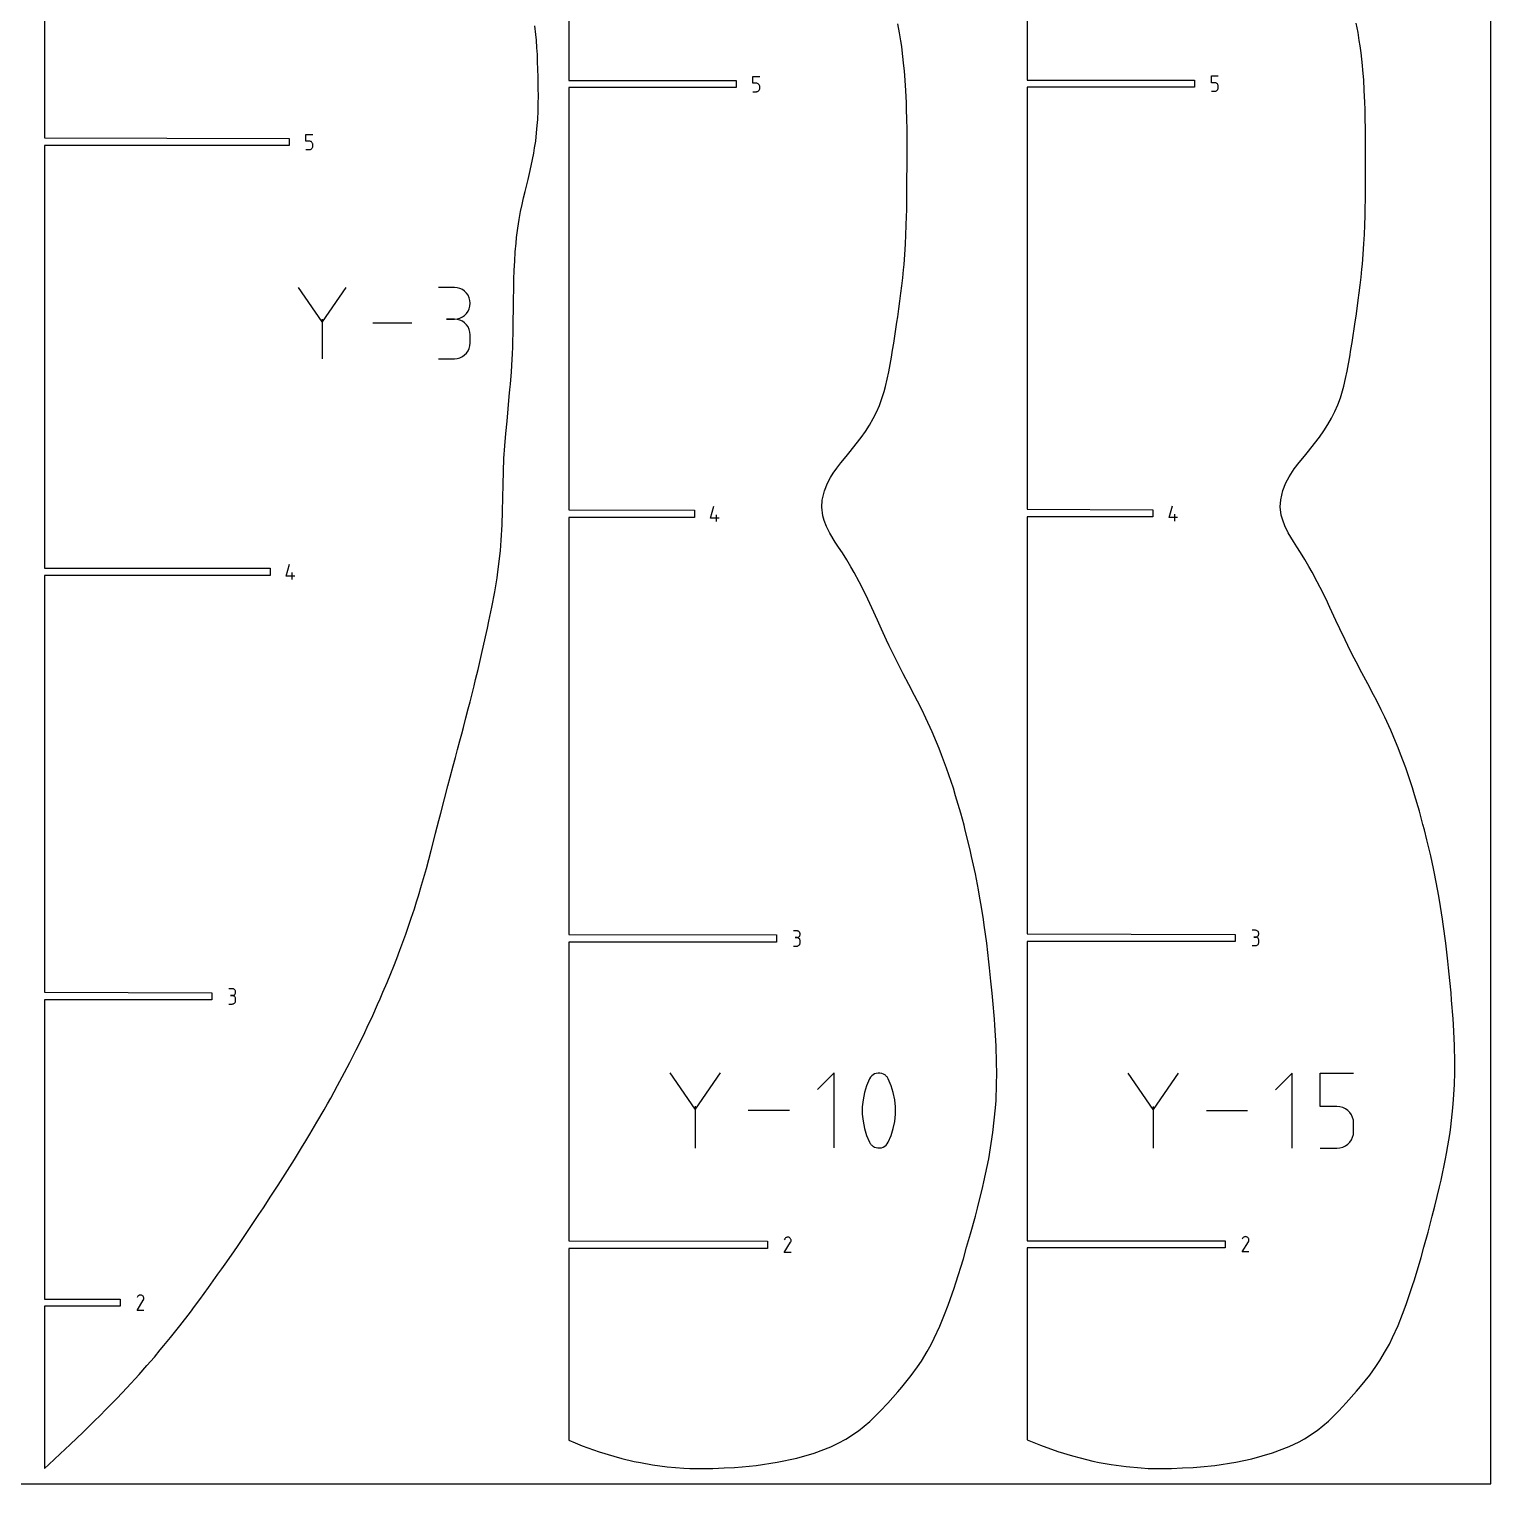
# Model space of a CAD drawing. Extents: x 0 to 51.8, y 0 to 12.2.
# Drawn here: x 32.81 to 38.84, y 0.16 to 6.16 of the extents above; entities that cross this region are included whole.
import ezdxf

# ---------------------------------------------------------------- set-up
doc = ezdxf.new("R2010")
doc.units = 0
doc.header["$MEASUREMENT"] = 0
for name, color, linetype in [('annotation', 7, 'Continuous'), ('boundary', 7, 'Continuous'), ('frame', 7, 'Continuous')]:
    doc.layers.add(name, color=color, linetype=linetype)

msp = doc.modelspace()

# ---------------------------------------------------------------- linework, layer by layer
at = {"layer": 'annotation', "color": 1}
for p, q in [((35.7929, 5.9396), (35.7929, 5.9677)), ((35.7929, 5.9677), (35.8209, 5.9677)), ((37.6832, 5.9416), (37.6832, 5.9697)), ((37.6832, 5.9697), (37.7112, 5.9697)), ((35.8069, 5.9396), (35.7929, 5.9396)), ((35.8094, 5.9394), (35.8069, 5.9396)), ((35.8118, 5.9387), (35.8094, 5.9394)), ((35.8139, 5.9377), (35.8118, 5.9387)), ((35.8118, 5.9055), (35.8139, 5.9065)), ((35.8159, 5.9363), (35.8139, 5.9377)), ((35.8139, 5.9065), (35.8159, 5.9079)), ((35.8176, 5.9346), (35.8159, 5.9363)), ((35.8159, 5.9079), (35.8176, 5.9096)), ((35.819, 5.9327), (35.8176, 5.9346)), ((35.8176, 5.9096), (35.819, 5.9116)), ((35.82, 5.9305), (35.819, 5.9327)), ((35.819, 5.9116), (35.82, 5.9138)), ((35.8207, 5.9281), (35.82, 5.9305)), ((35.82, 5.9138), (35.8207, 5.9161)), ((35.8209, 5.9256), (35.8207, 5.9281)), ((35.8207, 5.9161), (35.8209, 5.9186)), ((35.8209, 5.9186), (35.8209, 5.9256)), ((35.8209, 5.9256), (35.8209, 5.9256)), ((37.6972, 5.9416), (37.6832, 5.9416)), ((37.6832, 5.9067), (37.6972, 5.9067)), ((37.6997, 5.9414), (37.6972, 5.9416)), ((37.6972, 5.9067), (37.6997, 5.9069)), ((37.6972, 5.9067), (37.6972, 5.9067)), ((37.7021, 5.9408), (37.6997, 5.9414)), ((37.6997, 5.9069), (37.7021, 5.9075)), ((37.7042, 5.9397), (37.7021, 5.9408)), ((37.7021, 5.9075), (37.7042, 5.9086)), ((37.7062, 5.9384), (37.7042, 5.9397)), ((37.7042, 5.9086), (37.7062, 5.91)), ((37.7079, 5.9367), (37.7062, 5.9384)), ((37.7062, 5.91), (37.7079, 5.9117)), ((37.7093, 5.9347), (37.7079, 5.9367)), ((37.7079, 5.9117), (37.7093, 5.9136)), ((37.7103, 5.9325), (37.7093, 5.9347)), ((37.7093, 5.9136), (37.7103, 5.9158)), ((37.711, 5.9302), (37.7103, 5.9325)), ((37.7103, 5.9158), (37.711, 5.9182)), ((37.7112, 5.9277), (37.711, 5.9302)), ((37.711, 5.9182), (37.7112, 5.9207)), ((37.7112, 5.9207), (37.7112, 5.9277)), ((37.7112, 5.9277), (37.7112, 5.9277)), ((35.7929, 5.9046), (35.8069, 5.9046)), ((35.8069, 5.9046), (35.8094, 5.9049)), ((35.8069, 5.9046), (35.8069, 5.9046)), ((35.8094, 5.9049), (35.8118, 5.9055)), ((33.9497, 5.7007), (33.9497, 5.7287)), ((33.9497, 5.7287), (33.9777, 5.7287)), ((33.9637, 5.7007), (33.9497, 5.7007)), ((33.9497, 5.6657), (33.9637, 5.6657)), ((33.9662, 5.7004), (33.9637, 5.7007)), ((33.9637, 5.6657), (33.9662, 5.6659)), ((33.9637, 5.6657), (33.9637, 5.6657)), ((33.9686, 5.6998), (33.9662, 5.7004)), ((33.9662, 5.6659), (33.9686, 5.6666)), ((33.9708, 5.6988), (33.9686, 5.6998)), ((33.9686, 5.6666), (33.9708, 5.6676)), ((33.9727, 5.6974), (33.9708, 5.6988)), ((33.9708, 5.6676), (33.9727, 5.669)), ((33.9744, 5.6957), (33.9727, 5.6974)), ((33.9727, 5.669), (33.9744, 5.6707)), ((33.9758, 5.6938), (33.9744, 5.6957)), ((33.9744, 5.6707), (33.9758, 5.6726)), ((33.9768, 5.6916), (33.9758, 5.6938)), ((33.9758, 5.6726), (33.9768, 5.6748)), ((33.9775, 5.6892), (33.9768, 5.6916)), ((33.9768, 5.6748), (33.9775, 5.6772)), ((33.9777, 5.6867), (33.9775, 5.6892)), ((33.9775, 5.6772), (33.9777, 5.6797)), ((33.9777, 5.6797), (33.9777, 5.6867)), ((33.9777, 5.6867), (33.9777, 5.6867)), ((34.0168, 4.9558), (33.9187, 5.0977)), ((34.1149, 5.0977), (34.0168, 4.9558)), ((34.5618, 5.0974), (34.4965, 5.0974)), ((34.5735, 5.0963), (34.5618, 5.0974)), ((34.5846, 5.0933), (34.5735, 5.0963)), ((34.5948, 5.0885), (34.5846, 5.0933)), ((34.6039, 5.082), (34.5948, 5.0885)), ((34.6118, 5.0741), (34.6039, 5.082)), ((34.6182, 5.065), (34.6118, 5.0741)), ((34.623, 5.0549), (34.6182, 5.065)), ((34.6182, 4.9991), (34.623, 5.0093)), ((34.6261, 5.0438), (34.623, 5.0549)), ((34.623, 5.0093), (34.6261, 5.0204)), ((34.6271, 5.0321), (34.6261, 5.0438)), ((34.6261, 5.0204), (34.6271, 5.0321)), ((34.6271, 5.0321), (34.6271, 5.0321)), ((34.0168, 4.9672), (34.0168, 4.8035)), ((34.3862, 4.9506), (34.2253, 4.9506)), ((34.5618, 4.9667), (34.5291, 4.9667)), ((34.5291, 4.9667), (34.5618, 4.9667)), ((34.5618, 4.9667), (34.5735, 4.9678)), ((34.5735, 4.9657), (34.5618, 4.9667)), ((34.5618, 4.9667), (34.5618, 4.9667)), ((34.5735, 4.9678), (34.5846, 4.9708)), ((34.5846, 4.9626), (34.5735, 4.9657)), ((34.5846, 4.9708), (34.5948, 4.9757)), ((34.5948, 4.9578), (34.5846, 4.9626)), ((34.5948, 4.9757), (34.6039, 4.9821)), ((34.6039, 4.9513), (34.5948, 4.9578)), ((34.6039, 4.9821), (34.6118, 4.99)), ((34.6118, 4.9435), (34.6039, 4.9513)), ((34.6118, 4.99), (34.6182, 4.9991)), ((34.6182, 4.9344), (34.6118, 4.9435)), ((34.623, 4.9242), (34.6182, 4.9344)), ((34.6261, 4.9132), (34.623, 4.9242)), ((34.6271, 4.9015), (34.6261, 4.9132)), ((34.6271, 4.8688), (34.6271, 4.9015)), ((34.6271, 4.9015), (34.6271, 4.9015)), ((34.6039, 4.8189), (34.6118, 4.8268)), ((34.6118, 4.8268), (34.6182, 4.8359)), ((34.6182, 4.8359), (34.623, 4.846)), ((34.623, 4.846), (34.6261, 4.8571)), ((34.6261, 4.8571), (34.6271, 4.8688)), ((34.4965, 4.8035), (34.5618, 4.8035)), ((34.5618, 4.8035), (34.5735, 4.8046)), ((34.5618, 4.8035), (34.5618, 4.8035)), ((34.5735, 4.8046), (34.5846, 4.8076)), ((34.5846, 4.8076), (34.5948, 4.8124)), ((34.5948, 4.8124), (34.6039, 4.8189)), ((35.6184, 4.1462), (35.6323, 4.1952)), ((35.6429, 4.1321), (35.6429, 4.1601)), ((37.5086, 4.1482), (37.5225, 4.1972)), ((37.5331, 4.1342), (37.5331, 4.1622)), ((35.6534, 4.1462), (35.6184, 4.1462)), ((37.5436, 4.1482), (37.5086, 4.1482)), ((33.8685, 3.9072), (33.8825, 3.9562)), ((33.893, 3.8932), (33.893, 3.9212)), ((33.9035, 3.9072), (33.8685, 3.9072)), ((35.9736, 2.4442), (35.9596, 2.4442)), ((35.9736, 2.4162), (35.9665, 2.4162)), ((35.9665, 2.4162), (35.9736, 2.4162)), ((35.9761, 2.444), (35.9736, 2.4442)), ((35.9736, 2.4162), (35.9761, 2.4164)), ((35.9761, 2.416), (35.9736, 2.4162)), ((35.9736, 2.4162), (35.9736, 2.4162)), ((35.9784, 2.4433), (35.9761, 2.444)), ((35.9761, 2.4164), (35.9784, 2.4171)), ((35.9784, 2.4153), (35.9761, 2.416)), ((35.9806, 2.4423), (35.9784, 2.4433)), ((35.9784, 2.4171), (35.9806, 2.4181)), ((35.9806, 2.4143), (35.9784, 2.4153)), ((35.9826, 2.4409), (35.9806, 2.4423)), ((35.9806, 2.4181), (35.9826, 2.4195)), ((35.9826, 2.4129), (35.9806, 2.4143)), ((35.9843, 2.4392), (35.9826, 2.4409)), ((35.9826, 2.4195), (35.9843, 2.4212)), ((35.9843, 2.4112), (35.9826, 2.4129)), ((35.9856, 2.4373), (35.9843, 2.4392)), ((35.9843, 2.4212), (35.9856, 2.4231)), ((35.9856, 2.4093), (35.9843, 2.4112)), ((35.9867, 2.4351), (35.9856, 2.4373)), ((35.9856, 2.4231), (35.9867, 2.4253)), ((35.9873, 2.4327), (35.9867, 2.4351)), ((35.9867, 2.4253), (35.9873, 2.4277)), ((35.9876, 2.4302), (35.9873, 2.4327)), ((35.9873, 2.4277), (35.9876, 2.4302)), ((35.9876, 2.4302), (35.9876, 2.4302)), ((37.865, 2.4462), (37.851, 2.4462)), ((37.865, 2.4182), (37.858, 2.4182)), ((37.858, 2.4182), (37.865, 2.4182)), ((37.8675, 2.446), (37.865, 2.4462)), ((37.865, 2.4182), (37.8675, 2.4185)), ((37.8675, 2.418), (37.865, 2.4182)), ((37.865, 2.4182), (37.865, 2.4182)), ((37.8699, 2.4454), (37.8675, 2.446)), ((37.8675, 2.4185), (37.8699, 2.4191)), ((37.8699, 2.4174), (37.8675, 2.418)), ((37.872, 2.4443), (37.8699, 2.4454)), ((37.8699, 2.4191), (37.872, 2.4201)), ((37.872, 2.4163), (37.8699, 2.4174)), ((37.874, 2.4429), (37.872, 2.4443)), ((37.872, 2.4201), (37.874, 2.4215)), ((37.874, 2.4149), (37.872, 2.4163)), ((37.8757, 2.4412), (37.874, 2.4429)), ((37.874, 2.4215), (37.8757, 2.4232)), ((37.8757, 2.4132), (37.874, 2.4149)), ((37.8771, 2.4393), (37.8757, 2.4412)), ((37.8757, 2.4232), (37.8771, 2.4252)), ((37.8771, 2.4113), (37.8757, 2.4132)), ((37.8781, 2.4371), (37.8771, 2.4393)), ((37.8771, 2.4252), (37.8781, 2.4274)), ((37.8781, 2.4091), (37.8771, 2.4113)), ((37.8787, 2.4348), (37.8781, 2.4371)), ((37.8781, 2.4274), (37.8787, 2.4297)), ((37.879, 2.4322), (37.8787, 2.4348)), ((37.8787, 2.4297), (37.879, 2.4322)), ((37.879, 2.4322), (37.879, 2.4322)), ((35.9596, 2.3812), (35.9736, 2.3812)), ((35.9736, 2.3812), (35.9761, 2.3815)), ((35.9736, 2.3812), (35.9736, 2.3812)), ((35.9761, 2.3815), (35.9784, 2.3821)), ((35.9784, 2.3821), (35.9806, 2.3831)), ((35.9806, 2.3831), (35.9826, 2.3845)), ((35.9826, 2.3845), (35.9843, 2.3862)), ((35.9843, 2.3862), (35.9856, 2.3882)), ((35.9867, 2.4071), (35.9856, 2.4093)), ((35.9856, 2.3882), (35.9867, 2.3903)), ((35.9873, 2.4047), (35.9867, 2.4071)), ((35.9867, 2.3903), (35.9873, 2.3927)), ((35.9876, 2.4022), (35.9873, 2.4047)), ((35.9873, 2.3927), (35.9876, 2.3952)), ((35.9876, 2.3952), (35.9876, 2.4022)), ((35.9876, 2.4022), (35.9876, 2.4022)), ((37.851, 2.3833), (37.865, 2.3833)), ((37.865, 2.3833), (37.8675, 2.3835)), ((37.865, 2.3833), (37.865, 2.3833)), ((37.8675, 2.3835), (37.8699, 2.3841)), ((37.8699, 2.3841), (37.872, 2.3852)), ((37.872, 2.3852), (37.874, 2.3866)), ((37.874, 2.3866), (37.8757, 2.3882)), ((37.8757, 2.3882), (37.8771, 2.3902)), ((37.8771, 2.3902), (37.8781, 2.3924)), ((37.8787, 2.4068), (37.8781, 2.4091)), ((37.8781, 2.3924), (37.8787, 2.3947)), ((37.879, 2.4043), (37.8787, 2.4068)), ((37.8787, 2.3947), (37.879, 2.3972)), ((37.879, 2.3972), (37.879, 2.4043)), ((37.879, 2.4043), (37.879, 2.4043)), ((33.6459, 2.2053), (33.6319, 2.2053)), ((33.6459, 2.1773), (33.6389, 2.1773)), ((33.6389, 2.1773), (33.6459, 2.1773)), ((33.6484, 2.205), (33.6459, 2.2053)), ((33.6459, 2.1773), (33.6484, 2.1775)), ((33.6484, 2.177), (33.6459, 2.1773)), ((33.6459, 2.1773), (33.6459, 2.1773)), ((33.6508, 2.2044), (33.6484, 2.205)), ((33.6484, 2.1775), (33.6508, 2.1781)), ((33.6508, 2.1764), (33.6484, 2.177)), ((33.653, 2.2033), (33.6508, 2.2044)), ((33.6508, 2.1781), (33.653, 2.1792)), ((33.653, 2.1753), (33.6508, 2.1764)), ((33.6549, 2.202), (33.653, 2.2033)), ((33.653, 2.1792), (33.6549, 2.1806)), ((33.6549, 2.174), (33.653, 2.1753)), ((33.6566, 2.2003), (33.6549, 2.202)), ((33.6549, 2.1806), (33.6566, 2.1822)), ((33.6566, 2.1723), (33.6549, 2.174)), ((33.658, 2.1983), (33.6566, 2.2003)), ((33.6566, 2.1822), (33.658, 2.1842)), ((33.658, 2.1703), (33.6566, 2.1723)), ((33.659, 2.1961), (33.658, 2.1983)), ((33.658, 2.1842), (33.659, 2.1864)), ((33.659, 2.1681), (33.658, 2.1703)), ((33.6597, 2.1938), (33.659, 2.1961)), ((33.659, 2.1864), (33.6597, 2.1888)), ((33.6599, 2.1913), (33.6597, 2.1938)), ((33.6597, 2.1888), (33.6599, 2.1913)), ((33.6599, 2.1913), (33.6599, 2.1913)), ((33.6319, 2.1423), (33.6459, 2.1423)), ((33.6459, 2.1423), (33.6484, 2.1425)), ((33.6459, 2.1423), (33.6459, 2.1423)), ((33.6484, 2.1425), (33.6508, 2.1432)), ((33.6508, 2.1432), (33.653, 2.1442)), ((33.653, 2.1442), (33.6549, 2.1456)), ((33.6549, 2.1456), (33.6566, 2.1473)), ((33.6566, 2.1473), (33.658, 2.1492)), ((33.658, 2.1492), (33.659, 2.1514)), ((33.6597, 2.1658), (33.659, 2.1681)), ((33.659, 2.1514), (33.6597, 2.1538)), ((33.6599, 2.1633), (33.6597, 2.1658)), ((33.6597, 2.1538), (33.6599, 2.1563)), ((33.6599, 2.1563), (33.6599, 2.1633)), ((33.6599, 2.1633), (33.6599, 2.1633)), ((35.5545, 1.7086), (35.4513, 1.8579)), ((35.6577, 1.8579), (35.5545, 1.7086)), ((36.1278, 1.8579), (36.059, 1.7891)), ((36.1278, 1.5485), (36.1278, 1.8579)), ((36.2735, 1.8334), (36.2617, 1.8055)), ((36.2775, 1.84), (36.2735, 1.8334)), ((36.2735, 1.8334), (36.2735, 1.8334)), ((36.2825, 1.8457), (36.2775, 1.84)), ((36.2883, 1.8503), (36.2825, 1.8457)), ((36.2947, 1.8539), (36.2883, 1.8503)), ((36.3017, 1.8562), (36.2947, 1.8539)), ((36.3089, 1.8574), (36.3017, 1.8562)), ((36.3164, 1.8574), (36.3089, 1.8574)), ((36.3238, 1.856), (36.3164, 1.8574)), ((36.331, 1.8532), (36.3238, 1.856)), ((36.3338, 1.8518), (36.331, 1.8532)), ((36.331, 1.8532), (36.331, 1.8532)), ((36.3365, 1.8501), (36.3338, 1.8518)), ((36.339, 1.8482), (36.3365, 1.8501)), ((36.3414, 1.8461), (36.339, 1.8482)), ((36.3437, 1.8439), (36.3414, 1.8461)), ((36.3457, 1.8415), (36.3437, 1.8439)), ((36.3477, 1.8389), (36.3457, 1.8415)), ((36.3494, 1.8362), (36.3477, 1.8389)), ((36.3509, 1.8334), (36.3494, 1.8362)), ((36.3628, 1.8055), (36.3509, 1.8334)), ((36.3509, 1.8334), (36.3509, 1.8334)), ((37.4436, 1.7078), (37.3404, 1.857)), ((37.5467, 1.857), (37.4436, 1.7078)), ((38.0165, 1.857), (37.9478, 1.7882)), ((38.0165, 1.5477), (38.0165, 1.857)), ((38.1325, 1.7193), (38.1325, 1.857)), ((38.1325, 1.857), (38.2699, 1.857)), ((36.2528, 1.7768), (36.2468, 1.7475)), ((36.2617, 1.8055), (36.2528, 1.7768)), ((36.3717, 1.7767), (36.3628, 1.8055)), ((36.3777, 1.7474), (36.3717, 1.7767)), ((35.5545, 1.7207), (35.5545, 1.5484)), ((35.943, 1.7032), (35.7738, 1.7032)), ((36.2468, 1.7475), (36.2439, 1.7179)), ((36.2439, 1.7179), (36.2439, 1.6881)), ((36.2439, 1.6881), (36.2468, 1.6585)), ((36.3807, 1.7178), (36.3777, 1.7474)), ((36.3777, 1.6584), (36.3807, 1.688)), ((36.3807, 1.688), (36.3807, 1.7178)), ((37.4436, 1.7198), (37.4436, 1.5477)), ((37.8318, 1.7024), (37.6627, 1.7024)), ((38.2012, 1.7193), (38.1325, 1.7193)), ((38.2135, 1.7182), (38.2012, 1.7193)), ((38.2251, 1.715), (38.2135, 1.7182)), ((38.2358, 1.71), (38.2251, 1.715)), ((38.2454, 1.7032), (38.2358, 1.71)), ((38.2537, 1.6949), (38.2454, 1.7032)), ((38.2605, 1.6854), (38.2537, 1.6949)), ((36.2468, 1.6585), (36.2528, 1.6292)), ((36.2528, 1.6292), (36.2617, 1.6004)), ((36.3628, 1.6004), (36.3717, 1.6291)), ((36.3717, 1.6291), (36.3777, 1.6584)), ((38.2656, 1.6747), (38.2605, 1.6854)), ((38.2687, 1.6631), (38.2656, 1.6747)), ((38.2699, 1.6507), (38.2687, 1.6631)), ((38.2699, 1.6165), (38.2699, 1.6507)), ((38.2699, 1.6507), (38.2699, 1.6507)), ((36.2617, 1.6004), (36.2735, 1.5725)), ((36.2735, 1.5725), (36.2735, 1.5725)), ((36.2735, 1.5725), (36.275, 1.5696)), ((36.275, 1.5696), (36.2767, 1.567)), ((36.2767, 1.567), (36.2786, 1.5644)), ((36.3469, 1.5659), (36.3509, 1.5725)), ((36.3509, 1.5725), (36.3628, 1.6004)), ((36.3509, 1.5725), (36.3509, 1.5725)), ((38.2454, 1.5639), (38.2537, 1.5722)), ((38.2537, 1.5722), (38.2605, 1.5818)), ((38.2605, 1.5818), (38.2655, 1.5925)), ((38.2655, 1.5925), (38.2687, 1.6041)), ((38.2687, 1.6041), (38.2699, 1.6165)), ((36.2786, 1.5644), (36.2807, 1.562)), ((36.2807, 1.562), (36.2829, 1.5598)), ((36.2829, 1.5598), (36.2854, 1.5577)), ((36.2854, 1.5577), (36.2879, 1.5558)), ((36.2879, 1.5558), (36.2907, 1.5541)), ((36.2907, 1.5541), (36.2935, 1.5525)), ((36.2935, 1.5525), (36.2935, 1.5525)), ((36.2935, 1.5525), (36.3007, 1.5499)), ((36.3007, 1.5499), (36.3081, 1.5485)), ((36.3081, 1.5485), (36.3155, 1.5485)), ((36.3155, 1.5485), (36.3227, 1.5497)), ((36.3227, 1.5497), (36.3297, 1.5521)), ((36.3297, 1.5521), (36.3361, 1.5556)), ((36.3361, 1.5556), (36.3419, 1.5602)), ((36.3419, 1.5602), (36.3469, 1.5659)), ((38.1325, 1.5477), (38.2012, 1.5477)), ((38.2012, 1.5477), (38.2135, 1.5489)), ((38.2012, 1.5477), (38.2012, 1.5477)), ((38.2135, 1.5489), (38.2251, 1.5521)), ((38.2251, 1.5521), (38.2358, 1.5571)), ((38.2358, 1.5571), (38.2454, 1.5639)), ((35.9222, 1.1178), (35.9481, 1.1595)), ((35.9241, 1.1739), (35.9223, 1.1703)), ((35.9256, 1.1759), (35.9241, 1.1739)), ((35.9273, 1.1777), (35.9256, 1.1759)), ((35.9293, 1.179), (35.9273, 1.1777)), ((35.9315, 1.18), (35.9293, 1.179)), ((35.9338, 1.1807), (35.9315, 1.18)), ((35.9362, 1.1809), (35.9338, 1.1807)), ((35.9386, 1.1807), (35.9362, 1.1809)), ((35.9409, 1.1801), (35.9386, 1.1807)), ((35.9432, 1.179), (35.9409, 1.1801)), ((35.9453, 1.1776), (35.9432, 1.179)), ((35.9432, 1.179), (35.9432, 1.179)), ((35.947, 1.1758), (35.9453, 1.1776)), ((35.9484, 1.1738), (35.947, 1.1758)), ((35.9481, 1.1595), (35.9481, 1.1596)), ((35.9481, 1.1596), (35.9482, 1.1596)), ((35.9481, 1.1595), (35.9481, 1.1595)), ((35.9481, 1.1595), (35.9481, 1.1595)), ((35.9482, 1.1596), (35.9482, 1.1597)), ((35.9482, 1.1597), (35.9483, 1.1597)), ((35.9482, 1.1596), (35.9482, 1.1596)), ((35.9483, 1.1599), (35.9494, 1.1622)), ((35.9483, 1.1598), (35.9483, 1.1599)), ((35.9483, 1.1599), (35.9483, 1.1599)), ((35.9483, 1.1597), (35.9483, 1.1598)), ((35.9483, 1.1598), (35.9483, 1.1598)), ((35.9494, 1.1716), (35.9484, 1.1738)), ((35.95, 1.1693), (35.9494, 1.1716)), ((35.9494, 1.1622), (35.95, 1.1645)), ((35.9502, 1.1669), (35.95, 1.1693)), ((35.95, 1.1645), (35.9502, 1.1669)), ((37.8118, 1.1759), (37.81, 1.1724)), ((37.81, 1.1199), (37.8358, 1.1615)), ((37.8133, 1.178), (37.8118, 1.1759)), ((37.815, 1.1797), (37.8133, 1.178)), ((37.817, 1.1811), (37.815, 1.1797)), ((37.8192, 1.1821), (37.817, 1.1811)), ((37.8215, 1.1827), (37.8192, 1.1821)), ((37.8239, 1.1829), (37.8215, 1.1827)), ((37.8263, 1.1827), (37.8239, 1.1829)), ((37.8287, 1.1821), (37.8263, 1.1827)), ((37.831, 1.1811), (37.8287, 1.1821)), ((37.833, 1.1796), (37.831, 1.1811)), ((37.831, 1.1811), (37.831, 1.1811)), ((37.8348, 1.1778), (37.833, 1.1796)), ((37.8361, 1.1758), (37.8348, 1.1778)), ((37.8358, 1.1615), (37.8359, 1.1616)), ((37.8358, 1.1615), (37.8358, 1.1615)), ((37.8359, 1.1616), (37.8359, 1.1617)), ((37.8359, 1.1617), (37.836, 1.1617)), ((37.8359, 1.1616), (37.8359, 1.1616)), ((37.8359, 1.1616), (37.8359, 1.1616)), ((37.836, 1.1618), (37.836, 1.1619)), ((37.836, 1.1619), (37.8361, 1.1619)), ((37.836, 1.1617), (37.836, 1.1618)), ((37.836, 1.1618), (37.836, 1.1618)), ((37.8371, 1.1737), (37.8361, 1.1758)), ((37.8361, 1.1619), (37.8371, 1.1642)), ((37.8361, 1.1619), (37.8361, 1.1619)), ((37.8377, 1.1714), (37.8371, 1.1737)), ((37.8371, 1.1642), (37.8378, 1.1666)), ((37.838, 1.169), (37.8377, 1.1714)), ((37.8378, 1.1666), (37.838, 1.169)), ((35.9502, 1.1178), (35.9222, 1.1178)), ((37.8379, 1.1199), (37.81, 1.1199)), ((33.2552, 0.9349), (33.2534, 0.9314)), ((33.2534, 0.8789), (33.2792, 0.9205)), ((33.2567, 0.937), (33.2552, 0.9349)), ((33.2584, 0.9387), (33.2567, 0.937)), ((33.2604, 0.9401), (33.2584, 0.9387)), ((33.2626, 0.9411), (33.2604, 0.9401)), ((33.2649, 0.9417), (33.2626, 0.9411)), ((33.2673, 0.9419), (33.2649, 0.9417)), ((33.2697, 0.9417), (33.2673, 0.9419)), ((33.2721, 0.9411), (33.2697, 0.9417)), ((33.2744, 0.9401), (33.2721, 0.9411)), ((33.2764, 0.9386), (33.2744, 0.9401)), ((33.2744, 0.9401), (33.2744, 0.9401)), ((33.2782, 0.9369), (33.2764, 0.9386)), ((33.2795, 0.9349), (33.2782, 0.9369)), ((33.2792, 0.9205), (33.2793, 0.9206)), ((33.2792, 0.9205), (33.2792, 0.9205)), ((33.2793, 0.9206), (33.2793, 0.9207)), ((33.2793, 0.9207), (33.2793, 0.9207)), ((33.2793, 0.9207), (33.2794, 0.9207)), ((33.2793, 0.9206), (33.2793, 0.9206)), ((33.2794, 0.9208), (33.2794, 0.9209)), ((33.2794, 0.9209), (33.2795, 0.9209)), ((33.2794, 0.9207), (33.2794, 0.9208)), ((33.2794, 0.9208), (33.2794, 0.9208)), ((33.2805, 0.9327), (33.2795, 0.9349)), ((33.2795, 0.9209), (33.2805, 0.9232)), ((33.2795, 0.9209), (33.2795, 0.9209)), ((33.2811, 0.9304), (33.2805, 0.9327)), ((33.2805, 0.9232), (33.2812, 0.9256)), ((33.2814, 0.928), (33.2811, 0.9304)), ((33.2812, 0.9256), (33.2814, 0.928)), ((33.2814, 0.8789), (33.2534, 0.8789))]:
    msp.add_line(p, q, dxfattribs=at)
at = {"layer": 'boundary', "color": 5}
for p, q in [((35.0334, 6.8805), (35.0334, 5.9509)), ((36.9236, 6.8826), (36.9236, 5.9529)), ((32.8712, 6.6416), (32.8712, 5.7139)), ((34.8979, 6.1403), (34.8938, 6.1757)), ((36.3976, 6.1469), (36.3907, 6.185)), ((38.2879, 6.149), (38.2809, 6.1871)), ((38.2932, 6.1163), (38.2879, 6.149)), ((34.9, 6.1167), (34.8979, 6.1403)), ((34.9024, 6.0849), (34.9, 6.1167)), ((36.4029, 6.1144), (36.3976, 6.1469)), ((36.4062, 6.091), (36.4029, 6.1144)), ((36.41, 6.0627), (36.4062, 6.091)), ((38.2965, 6.0936), (38.2932, 6.1163)), ((38.3005, 6.0646), (38.2965, 6.0936)), ((34.9039, 6.0578), (34.9024, 6.0849)), ((34.9052, 6.0263), (34.9039, 6.0578)), ((36.4157, 6.0113), (36.41, 6.0627)), ((38.3062, 6.0133), (38.3005, 6.0646)), ((34.9062, 5.9987), (34.9052, 6.0263)), ((34.9075, 5.9626), (34.9062, 5.9987)), ((36.4176, 5.9912), (36.4157, 6.0113)), ((36.4208, 5.9515), (36.4176, 5.9912)), ((38.3081, 5.9933), (38.3062, 6.0133)), ((38.3113, 5.9536), (38.3081, 5.9933)), ((34.9077, 5.9408), (34.9075, 5.9626)), ((34.9077, 5.9193), (34.9077, 5.9408)), ((34.9083, 5.8862), (34.9077, 5.9193)), ((35.0334, 5.9509), (35.7231, 5.9509)), ((35.7231, 5.9215), (35.0334, 5.9215)), ((35.0334, 5.9215), (35.0334, 4.1803)), ((35.7231, 5.9509), (35.7231, 5.9215)), ((36.4235, 5.9092), (36.4208, 5.9515)), ((36.4257, 5.8585), (36.4235, 5.9092)), ((36.9236, 5.9529), (37.6134, 5.9529)), ((37.6134, 5.9235), (36.9236, 5.9235)), ((36.9236, 5.9235), (36.9236, 4.1824)), ((37.6134, 5.9529), (37.6134, 5.9235)), ((38.3139, 5.9111), (38.3113, 5.9536)), ((38.3161, 5.8605), (38.3139, 5.9111)), ((34.9069, 5.8256), (34.9074, 5.8565)), ((34.9074, 5.8565), (34.9083, 5.8862)), ((36.4266, 5.8312), (36.4257, 5.8585)), ((38.317, 5.8333), (38.3161, 5.8605)), ((34.9034, 5.7649), (34.9053, 5.79)), ((34.9053, 5.79), (34.9069, 5.8256)), ((36.4276, 5.7909), (36.4266, 5.8312)), ((36.4282, 5.7506), (36.4276, 5.7909)), ((38.3179, 5.793), (38.317, 5.8333)), ((38.3186, 5.7528), (38.3179, 5.793)), ((34.8975, 5.701), (34.901, 5.7356)), ((34.901, 5.7356), (34.9034, 5.7649)), ((36.4285, 5.7085), (36.4282, 5.7506)), ((38.319, 5.7105), (38.3186, 5.7528)), ((32.8712, 5.7139), (33.8799, 5.7119)), ((33.8799, 5.6825), (32.8712, 5.6825)), ((32.8712, 5.6825), (32.8712, 3.9394)), ((33.8799, 5.7119), (33.8799, 5.6825)), ((34.8892, 5.6516), (34.8928, 5.6731)), ((34.8928, 5.6731), (34.8975, 5.701)), ((36.4285, 5.6593), (36.4285, 5.7085)), ((38.3191, 5.6613), (38.319, 5.7105)), ((34.8788, 5.5983), (34.8842, 5.6247)), ((34.8842, 5.6247), (34.8892, 5.6516)), ((36.4282, 5.5902), (36.4284, 5.6103)), ((36.4284, 5.6103), (36.4285, 5.6593)), ((38.3188, 5.5924), (38.3189, 5.6323)), ((38.3189, 5.6323), (38.3191, 5.6613)), ((34.8655, 5.5419), (34.8722, 5.5678)), ((34.8722, 5.5678), (34.8788, 5.5983)), ((36.4279, 5.5002), (36.4281, 5.5504)), ((36.4281, 5.5504), (36.4282, 5.5902)), ((38.3185, 5.5033), (38.3187, 5.5525)), ((38.3187, 5.5525), (38.3188, 5.5924)), ((34.8473, 5.4668), (34.8537, 5.4937)), ((34.8537, 5.4937), (34.8602, 5.5201)), ((34.8602, 5.5201), (34.8655, 5.5419)), ((36.4275, 5.4644), (36.4279, 5.5002)), ((38.3182, 5.4664), (38.3185, 5.5033)), ((34.8351, 5.4104), (34.8411, 5.439)), ((34.8411, 5.439), (34.8473, 5.4668)), ((36.4268, 5.4159), (36.4275, 5.4644)), ((38.3174, 5.4179), (38.3182, 5.4664)), ((34.8233, 5.3419), (34.8291, 5.3783)), ((34.8291, 5.3783), (34.8351, 5.4104)), ((36.4251, 5.3523), (36.4262, 5.3914)), ((36.4262, 5.3914), (36.4268, 5.4159)), ((38.3157, 5.3544), (38.3168, 5.3936)), ((38.3168, 5.3936), (38.3174, 5.4179)), ((34.8161, 5.28), (34.8184, 5.3034)), ((34.8184, 5.3034), (34.8233, 5.3419)), ((36.4218, 5.2759), (36.4237, 5.3138)), ((36.4237, 5.3138), (36.4251, 5.3523)), ((38.3122, 5.2778), (38.3142, 5.316)), ((38.3142, 5.316), (38.3157, 5.3544)), ((34.8105, 5.2063), (34.813, 5.2436)), ((34.813, 5.2436), (34.8161, 5.28)), ((36.419, 5.2327), (36.4218, 5.2759)), ((38.3093, 5.2347), (38.3122, 5.2778)), ((34.8086, 5.1682), (34.8105, 5.2063)), ((36.414, 5.1702), (36.4158, 5.1915)), ((36.4158, 5.1915), (36.419, 5.2327)), ((38.304, 5.1724), (38.3059, 5.1935)), ((38.3059, 5.1935), (38.3093, 5.2347)), ((34.8063, 5.0903), (34.8072, 5.1296)), ((34.8072, 5.1296), (34.8086, 5.1682)), ((36.4071, 5.1047), (36.4107, 5.1369)), ((36.4107, 5.1369), (36.414, 5.1702)), ((38.297, 5.1069), (38.3006, 5.1392)), ((38.3006, 5.1392), (38.304, 5.1724)), ((34.8056, 5.0486), (34.8063, 5.0903)), ((36.3992, 5.0411), (36.4034, 5.0732)), ((36.4034, 5.0732), (36.4071, 5.1047)), ((38.2892, 5.0449), (38.2931, 5.0755)), ((38.2931, 5.0755), (38.297, 5.1069)), ((34.8049, 4.9651), (34.8052, 5.0023)), ((34.8052, 5.0023), (34.8056, 5.0486)), ((36.3901, 4.9761), (36.3948, 5.0089)), ((36.3948, 5.0089), (36.3992, 5.0411)), ((38.2797, 4.9783), (38.2845, 5.011)), ((38.2845, 5.011), (38.2892, 5.0449)), ((34.8045, 4.9392), (34.8049, 4.9651)), ((36.3826, 4.9251), (36.3869, 4.9538)), ((36.3869, 4.9538), (36.3901, 4.9761)), ((38.2723, 4.9274), (38.2766, 4.9561)), ((38.2766, 4.9561), (38.2797, 4.9783)), ((34.8027, 4.853), (34.8035, 4.8816)), ((34.8035, 4.8816), (34.8041, 4.904)), ((34.8041, 4.904), (34.8045, 4.9392)), ((36.3736, 4.8678), (36.3781, 4.8965)), ((36.3781, 4.8965), (36.3826, 4.9251)), ((38.2635, 4.8701), (38.268, 4.8988)), ((38.268, 4.8988), (38.2723, 4.9274)), ((34.8004, 4.8014), (34.8014, 4.8222)), ((34.8014, 4.8222), (34.8027, 4.853)), ((36.364, 4.8093), (36.3689, 4.8388)), ((36.3689, 4.8388), (36.3736, 4.8678)), ((38.2541, 4.8117), (38.2589, 4.8411)), ((38.2589, 4.8411), (38.2635, 4.8701)), ((34.797, 4.7499), (34.8004, 4.8014)), ((36.353, 4.7494), (36.3588, 4.7795)), ((36.3588, 4.7795), (36.364, 4.8093)), ((38.2433, 4.7517), (38.249, 4.7818)), ((38.249, 4.7818), (38.2541, 4.8117)), ((34.7928, 4.6985), (34.797, 4.7499)), ((36.3392, 4.6885), (36.3466, 4.719)), ((36.3466, 4.719), (36.353, 4.7494)), ((38.2296, 4.6908), (38.2369, 4.7213)), ((38.2369, 4.7213), (38.2433, 4.7517)), ((34.7837, 4.5963), (34.7883, 4.6473)), ((34.7883, 4.6473), (34.7908, 4.6766)), ((34.7908, 4.6766), (34.7928, 4.6985)), ((36.3247, 4.6395), (36.3337, 4.6688)), ((36.3337, 4.6688), (36.3392, 4.6885)), ((38.2047, 4.613), (38.215, 4.6416)), ((38.215, 4.6416), (38.2241, 4.6709)), ((38.2241, 4.6709), (38.2296, 4.6908)), ((34.7789, 4.5456), (34.7837, 4.5963)), ((36.2888, 4.5564), (36.3023, 4.5833)), ((36.3023, 4.5833), (36.3143, 4.6109)), ((36.3143, 4.6109), (36.3247, 4.6395)), ((38.1792, 4.5584), (38.1927, 4.5854)), ((38.1927, 4.5854), (38.2047, 4.613)), ((34.7741, 4.4949), (34.7789, 4.5456)), ((36.2569, 4.504), (36.2737, 4.53)), ((36.2737, 4.53), (36.2888, 4.5564)), ((38.1473, 4.5061), (38.164, 4.5321)), ((38.164, 4.5321), (38.1792, 4.5584)), ((34.7698, 4.4437), (34.7741, 4.4949)), ((36.2189, 4.4521), (36.2385, 4.478)), ((36.2385, 4.478), (36.2569, 4.504)), ((38.1088, 4.4537), (38.1289, 4.4802)), ((38.1289, 4.4802), (38.1473, 4.5061)), ((34.7662, 4.3917), (34.7698, 4.4437)), ((36.1554, 4.3738), (36.1768, 4.4)), ((36.1768, 4.4), (36.1934, 4.4203)), ((36.1934, 4.4203), (36.2189, 4.4521)), ((38.0458, 4.3759), (38.0672, 4.4022)), ((38.0672, 4.4022), (38.0839, 4.4226)), ((38.0839, 4.4226), (38.1088, 4.4537)), ((34.7638, 4.3386), (34.7662, 4.3917)), ((36.1242, 4.3309), (36.139, 4.3524)), ((36.139, 4.3524), (36.1554, 4.3738)), ((38.0037, 4.3162), (38.0253, 4.349)), ((38.0253, 4.349), (38.0458, 4.3759)), ((34.7614, 4.23), (34.7623, 4.2846)), ((34.7623, 4.2846), (34.7638, 4.3386)), ((36.0873, 4.2582), (36.0997, 4.2896)), ((36.0997, 4.2896), (36.1131, 4.3139)), ((36.1131, 4.3139), (36.1242, 4.3309)), ((37.9778, 4.2602), (37.9902, 4.2916)), ((37.9902, 4.2916), (38.0037, 4.3162)), ((34.7605, 4.1752), (34.7614, 4.23)), ((36.0767, 4.191), (36.079, 4.22)), ((36.079, 4.22), (36.0873, 4.2582)), ((37.967, 4.193), (37.9694, 4.2222)), ((37.9694, 4.2222), (37.9778, 4.2602)), ((34.7588, 4.1183), (34.7605, 4.1752)), ((35.0334, 4.1803), (35.5521, 4.1784)), ((35.5521, 4.1784), (35.5521, 4.149)), ((36.0806, 4.1558), (36.0767, 4.191)), ((36.9236, 4.1824), (37.4423, 4.1804)), ((37.4423, 4.1804), (37.4423, 4.151)), ((37.9708, 4.1579), (37.967, 4.193)), ((34.755, 4.0555), (34.7588, 4.1183)), ((35.5521, 4.149), (35.0334, 4.149)), ((35.0334, 4.149), (35.0334, 2.4294)), ((36.0872, 4.1359), (36.0806, 4.1558)), ((36.0965, 4.1121), (36.0872, 4.1359)), ((36.1104, 4.0839), (36.0965, 4.1121)), ((37.4423, 4.151), (36.9236, 4.151)), ((36.9236, 4.151), (36.9236, 2.4315)), ((37.9775, 4.1374), (37.9708, 4.1579)), ((37.9863, 4.1144), (37.9775, 4.1374)), ((38.0002, 4.0859), (37.9863, 4.1144)), ((34.7516, 4.0111), (34.755, 4.0555)), ((36.1326, 4.0474), (36.1104, 4.0839)), ((36.146, 4.0268), (36.1326, 4.0474)), ((38.0222, 4.0493), (38.0002, 4.0859)), ((38.0358, 4.0282), (38.0222, 4.0493)), ((34.7456, 3.9557), (34.7492, 3.9912)), ((34.7492, 3.9912), (34.7516, 4.0111)), ((36.1616, 4.0027), (36.146, 4.0268)), ((36.1795, 3.974), (36.1616, 4.0027)), ((38.0508, 4.0045), (38.0358, 4.0282)), ((38.0687, 3.9756), (38.0508, 4.0045)), ((32.8712, 3.9394), (33.8022, 3.9394)), ((33.8022, 3.9394), (33.8022, 3.91)), ((34.7377, 3.8994), (34.7409, 3.9247)), ((34.7409, 3.9247), (34.7456, 3.9557)), ((36.1964, 3.9456), (36.1795, 3.974)), ((36.21, 3.922), (36.1964, 3.9456)), ((36.2309, 3.8831), (36.21, 3.922)), ((38.0856, 3.9468), (38.0687, 3.9756)), ((38.0986, 3.9238), (38.0856, 3.9468)), ((38.12, 3.8836), (38.0986, 3.9238)), ((33.8022, 3.91), (32.8712, 3.91)), ((32.8712, 3.91), (32.8712, 2.1905)), ((34.7282, 3.8419), (34.7377, 3.8994)), ((36.2431, 3.8596), (36.2309, 3.8831)), ((36.2664, 3.8117), (36.2431, 3.8596)), ((38.132, 3.8605), (38.12, 3.8836)), ((38.1559, 3.8113), (38.132, 3.8605)), ((34.7163, 3.7791), (34.7282, 3.8419)), ((36.2827, 3.7766), (36.2664, 3.8117)), ((38.1718, 3.7775), (38.1559, 3.8113)), ((34.704, 3.7208), (34.7163, 3.7791)), ((36.306, 3.7255), (36.2827, 3.7766)), ((38.1963, 3.7245), (38.1718, 3.7775)), ((34.6901, 3.6562), (34.6977, 3.6922)), ((34.6977, 3.6922), (34.704, 3.7208)), ((36.3228, 3.6882), (36.306, 3.7255)), ((36.3441, 3.6425), (36.3228, 3.6882)), ((38.2126, 3.6895), (38.1963, 3.7245)), ((38.2343, 3.6441), (38.2126, 3.6895)), ((34.674, 3.5834), (34.6901, 3.6562)), ((36.355, 3.6197), (36.3441, 3.6425)), ((36.3738, 3.5811), (36.355, 3.6197)), ((38.2462, 3.6202), (38.2343, 3.6441)), ((38.2644, 3.5839), (38.2462, 3.6202)), ((34.6593, 3.5219), (34.674, 3.5834)), ((36.3889, 3.5507), (36.3738, 3.5811)), ((38.2802, 3.5532), (38.2644, 3.5839)), ((34.6491, 3.48), (34.6593, 3.5219)), ((36.4129, 3.5043), (36.3889, 3.5507)), ((36.436, 3.4599), (36.4129, 3.5043)), ((38.3043, 3.5078), (38.2802, 3.5532)), ((38.328, 3.4632), (38.3043, 3.5078)), ((34.635, 3.4212), (34.643, 3.4544)), ((34.643, 3.4544), (34.6491, 3.48)), ((36.4597, 3.4145), (36.436, 3.4599)), ((38.3521, 3.4179), (38.328, 3.4632)), ((34.6189, 3.3593), (34.6264, 3.3881)), ((34.6264, 3.3881), (34.635, 3.4212)), ((36.4719, 3.3906), (36.4597, 3.4145)), ((36.4906, 3.3538), (36.4719, 3.3906)), ((38.3635, 3.3956), (38.3521, 3.4179)), ((38.3837, 3.356), (38.3635, 3.3956)), ((34.5993, 3.2833), (34.6094, 3.3225)), ((34.6094, 3.3225), (34.6189, 3.3593)), ((36.5062, 3.321), (36.4906, 3.3538)), ((36.5316, 3.2652), (36.5062, 3.321)), ((38.3988, 3.3246), (38.3837, 3.356)), ((38.4232, 3.2715), (38.3988, 3.3246)), ((34.5844, 3.2282), (34.5921, 3.2571)), ((34.5921, 3.2571), (34.5993, 3.2833)), ((36.5502, 3.2215), (36.5316, 3.2652)), ((38.4429, 3.2251), (38.4232, 3.2715)), ((34.5744, 3.1914), (34.5844, 3.2282)), ((36.5605, 3.1965), (36.5502, 3.2215)), ((36.571, 3.1693), (36.5605, 3.1965)), ((38.4539, 3.1984), (38.4429, 3.2251)), ((38.4637, 3.1728), (38.4539, 3.1984)), ((34.5564, 3.1247), (34.566, 3.1594)), ((34.566, 3.1594), (34.5744, 3.1914)), ((36.5912, 3.1151), (36.571, 3.1693)), ((38.4845, 3.1168), (38.4637, 3.1728)), ((34.5347, 3.0422), (34.544, 3.0776)), ((34.544, 3.0776), (34.5564, 3.1247)), ((36.6102, 3.0593), (36.5912, 3.1151)), ((38.5028, 3.0627), (38.4845, 3.1168)), ((34.5204, 2.9882), (34.5347, 3.0422)), ((36.6193, 3.0318), (36.6102, 3.0593)), ((36.6286, 3.0014), (36.6193, 3.0318)), ((38.5125, 3.0334), (38.5028, 3.0627)), ((38.5212, 3.0048), (38.5125, 3.0334)), ((34.5053, 2.9289), (34.5204, 2.9882)), ((36.6498, 2.9293), (36.6286, 3.0014)), ((38.5411, 2.9372), (38.5212, 3.0048)), ((34.4845, 2.8472), (34.4979, 2.8997)), ((34.4979, 2.8997), (34.5053, 2.9289)), ((36.6632, 2.8799), (36.6498, 2.9293)), ((38.5557, 2.8832), (38.5411, 2.9372)), ((34.4771, 2.8175), (34.4845, 2.8472)), ((36.6686, 2.8595), (36.6632, 2.8799)), ((36.6792, 2.8163), (36.6686, 2.8595)), ((38.5618, 2.8609), (38.5557, 2.8832)), ((38.5719, 2.8196), (38.5618, 2.8609)), ((34.4465, 2.7014), (34.466, 2.7754)), ((34.466, 2.7754), (34.4771, 2.8175)), ((36.6903, 2.7706), (36.6792, 2.8163)), ((38.5875, 2.7539), (38.5719, 2.8196)), ((36.6946, 2.7506), (36.6903, 2.7706)), ((36.71, 2.6796), (36.6946, 2.7506)), ((38.5989, 2.7013), (38.5875, 2.7539)), ((34.4268, 2.6328), (34.4465, 2.7014)), ((36.7227, 2.6131), (36.71, 2.6796)), ((38.6033, 2.6809), (38.5989, 2.7013)), ((38.6155, 2.6164), (38.6033, 2.6809)), ((34.4135, 2.5878), (34.4268, 2.6328)), ((36.7277, 2.5866), (36.7227, 2.6131)), ((38.6209, 2.5877), (38.6155, 2.6164)), ((34.384, 2.4964), (34.3967, 2.5353)), ((34.3967, 2.5353), (34.406, 2.5639)), ((34.406, 2.5639), (34.4135, 2.5878)), ((36.7351, 2.5415), (36.7277, 2.5866)), ((36.7432, 2.491), (36.7351, 2.5415)), ((38.6279, 2.5446), (38.6209, 2.5877)), ((38.6363, 2.492), (38.6279, 2.5446)), ((34.3729, 2.4631), (34.384, 2.4964)), ((36.7464, 2.4679), (36.7432, 2.491)), ((38.6391, 2.471), (38.6363, 2.492)), ((38.6496, 2.3936), (38.6391, 2.471)), ((34.3491, 2.3971), (34.3611, 2.43)), ((34.3611, 2.43), (34.3729, 2.4631)), ((35.0334, 2.4294), (35.8898, 2.4274)), ((35.8898, 2.4274), (35.8898, 2.398)), ((36.7568, 2.3926), (36.7464, 2.4679)), ((36.9236, 2.4315), (37.7812, 2.4295)), ((37.7812, 2.4295), (37.7812, 2.4001)), ((34.3244, 2.3304), (34.337, 2.3641)), ((34.337, 2.3641), (34.3491, 2.3971)), ((35.8898, 2.398), (35.0334, 2.398)), ((35.0334, 2.398), (35.0334, 1.166)), ((36.7659, 2.3156), (36.7568, 2.3926)), ((37.7812, 2.4001), (36.9236, 2.4001)), ((36.9236, 2.4001), (36.9236, 1.1661)), ((38.6582, 2.3184), (38.6496, 2.3936)), ((34.2996, 2.2687), (34.3116, 2.298)), ((34.3116, 2.298), (34.3244, 2.3304)), ((36.7689, 2.2912), (36.7659, 2.3156)), ((36.7743, 2.2369), (36.7689, 2.2912)), ((38.6614, 2.2921), (38.6582, 2.3184)), ((38.6664, 2.2395), (38.6614, 2.2921)), ((34.2674, 2.1905), (34.2845, 2.2315)), ((34.2845, 2.2315), (34.2996, 2.2687)), ((36.7797, 2.1867), (36.7743, 2.2369)), ((38.6716, 2.1878), (38.6664, 2.2395)), ((32.8712, 2.1905), (33.5621, 2.1885)), ((33.5621, 2.1885), (33.5621, 2.1591)), ((34.2559, 2.1641), (34.2674, 2.1905)), ((36.7822, 2.1564), (36.7797, 2.1867)), ((38.6738, 2.1588), (38.6716, 2.1878)), ((33.5621, 2.1591), (32.8712, 2.1591)), ((32.8712, 2.1591), (32.8712, 0.9251)), ((34.2251, 2.0955), (34.2452, 2.1403)), ((34.2452, 2.1403), (34.2559, 2.1641)), ((36.7889, 2.0793), (36.7822, 2.1564)), ((38.6799, 2.0807), (38.6738, 2.1588)), ((34.2027, 2.0467), (34.2251, 2.0955)), ((36.7904, 2.0554), (36.7889, 2.0793)), ((36.7957, 1.9692), (36.7904, 2.0554)), ((38.681, 2.0583), (38.6799, 2.0807)), ((38.6854, 1.9713), (38.681, 2.0583)), ((34.1572, 1.9535), (34.1823, 2.0047)), ((34.1823, 2.0047), (34.1924, 2.0252)), ((34.1924, 2.0252), (34.2027, 2.0467)), ((34.1309, 1.9012), (34.1572, 1.9535)), ((36.7978, 1.9011), (36.7957, 1.9692)), ((38.6865, 1.9021), (38.6854, 1.9713)), ((34.1088, 1.8594), (34.12, 1.8804)), ((34.12, 1.8804), (34.1309, 1.9012)), ((36.7986, 1.8571), (36.7978, 1.9011)), ((38.6867, 1.8601), (38.6865, 1.9021)), ((34.0803, 1.8061), (34.1088, 1.8594)), ((36.7954, 1.744), (36.7978, 1.8097)), ((36.7978, 1.8097), (36.7986, 1.8571)), ((38.6821, 1.7481), (38.6851, 1.8101)), ((38.6851, 1.8101), (38.6867, 1.8601)), ((34.0386, 1.7306), (34.0521, 1.7543)), ((34.0521, 1.7543), (34.0803, 1.8061)), ((38.6791, 1.7137), (38.6821, 1.7481)), ((33.9947, 1.6545), (34.0243, 1.7058)), ((34.0243, 1.7058), (34.0386, 1.7306)), ((36.7827, 1.6124), (36.7932, 1.7138)), ((36.7932, 1.7138), (36.7954, 1.744)), ((38.6709, 1.6363), (38.6791, 1.7137)), ((33.9663, 1.6058), (33.9947, 1.6545)), ((38.6673, 1.6118), (38.6709, 1.6363)), ((33.9315, 1.549), (33.9493, 1.578)), ((33.9493, 1.578), (33.9663, 1.6058)), ((36.7651, 1.5044), (36.7827, 1.6124)), ((38.6532, 1.5255), (38.6673, 1.6118)), ((33.9023, 1.5015), (33.9315, 1.549)), ((38.6487, 1.5035), (38.6532, 1.5255)), ((33.8546, 1.4254), (33.8739, 1.4554)), ((33.8739, 1.4554), (33.9023, 1.5015)), ((36.7454, 1.4092), (36.7651, 1.5044)), ((38.6306, 1.4161), (38.6487, 1.5035)), ((33.8056, 1.3497), (33.8353, 1.3957)), ((33.8353, 1.3957), (33.8546, 1.4254)), ((36.7192, 1.3009), (36.7406, 1.3896)), ((36.7406, 1.3896), (36.7454, 1.4092)), ((38.6047, 1.3081), (38.6238, 1.3888)), ((38.6238, 1.3888), (38.6306, 1.4161)), ((33.7744, 1.3015), (33.8056, 1.3497)), ((33.739, 1.2493), (33.756, 1.2743)), ((33.756, 1.2743), (33.7744, 1.3015)), ((36.6906, 1.1948), (36.71, 1.268)), ((36.71, 1.268), (36.7192, 1.3009)), ((38.5769, 1.2015), (38.5937, 1.2673)), ((38.5937, 1.2673), (38.6047, 1.3081)), ((33.7054, 1.1995), (33.739, 1.2493)), ((33.667, 1.1422), (33.7054, 1.1995)), ((35.0334, 1.166), (35.8524, 1.1641)), ((35.8524, 1.1641), (35.8524, 1.1347)), ((36.674, 1.1395), (36.6906, 1.1948)), ((36.9236, 1.1661), (37.7402, 1.1661)), ((37.7402, 1.1661), (37.7402, 1.1367)), ((38.559, 1.1393), (38.5769, 1.2015)), ((33.6232, 1.0795), (33.6548, 1.1247)), ((33.6548, 1.1247), (33.667, 1.1422)), ((35.8524, 1.1347), (35.0334, 1.1347)), ((35.0334, 1.1347), (35.0334, 0.3431)), ((36.6297, 0.9927), (36.6606, 1.0915)), ((36.6606, 1.0915), (36.674, 1.1395)), ((37.7402, 1.1367), (36.9236, 1.1367)), ((36.9236, 1.1367), (36.9236, 0.3452)), ((38.5203, 1.0047), (38.5479, 1.0973)), ((38.5479, 1.0973), (38.559, 1.1393)), ((33.5486, 0.9729), (33.5871, 1.0278)), ((33.5871, 1.0278), (33.6024, 1.0496)), ((33.6024, 1.0496), (33.6232, 1.0795)), ((33.5123, 0.9237), (33.5486, 0.9729)), ((36.5977, 0.8997), (36.6221, 0.9703)), ((36.6221, 0.9703), (36.6297, 0.9927)), ((38.4871, 0.903), (38.513, 0.9816)), ((38.513, 0.9816), (38.5203, 1.0047)), ((32.8712, 0.9251), (33.1836, 0.9251)), ((33.1836, 0.9251), (33.1836, 0.8957)), ((33.4909, 0.8949), (33.5123, 0.9237)), ((33.1836, 0.8957), (32.8712, 0.8957)), ((32.8712, 0.8957), (32.8712, 0.2263)), ((33.43, 0.8148), (33.4733, 0.8714)), ((33.4733, 0.8714), (33.4909, 0.8949)), ((36.5637, 0.8144), (36.5823, 0.8612)), ((36.5823, 0.8612), (36.5977, 0.8997)), ((38.4537, 0.8168), (38.4715, 0.8628)), ((38.4715, 0.8628), (38.4871, 0.903)), ((33.3916, 0.7673), (33.43, 0.8148)), ((36.5401, 0.7646), (36.5637, 0.8144)), ((38.4304, 0.7669), (38.4537, 0.8168)), ((33.3493, 0.7158), (33.3641, 0.7337)), ((33.3641, 0.7337), (33.3916, 0.7673)), ((36.511, 0.7097), (36.5272, 0.7375)), ((36.5272, 0.7375), (36.5401, 0.7646)), ((38.4018, 0.7119), (38.4176, 0.7394)), ((38.4176, 0.7394), (38.4304, 0.7669)), ((33.2942, 0.6516), (33.3247, 0.6863)), ((33.3247, 0.6863), (33.3493, 0.7158)), ((36.4708, 0.6463), (36.4875, 0.6699)), ((36.4875, 0.6699), (36.511, 0.7097)), ((38.3612, 0.6478), (38.3781, 0.6718)), ((38.3781, 0.6718), (38.4018, 0.7119)), ((33.2118, 0.56), (33.2615, 0.615)), ((33.2615, 0.615), (33.2942, 0.6516)), ((36.4073, 0.5628), (36.4455, 0.6103)), ((36.4455, 0.6103), (36.4708, 0.6463)), ((38.2978, 0.5643), (38.3362, 0.612)), ((38.3362, 0.612), (38.3612, 0.6478)), ((33.1707, 0.5173), (33.2118, 0.56)), ((36.3485, 0.4963), (36.3901, 0.5426)), ((36.3901, 0.5426), (36.4073, 0.5628)), ((38.239, 0.4978), (38.2814, 0.5451)), ((38.2814, 0.5451), (38.2978, 0.5643)), ((33.1246, 0.4696), (33.142, 0.4876)), ((33.142, 0.4876), (33.1707, 0.5173)), ((36.3177, 0.4627), (36.3485, 0.4963)), ((38.2084, 0.4644), (38.239, 0.4978)), ((33.0611, 0.4064), (33.0779, 0.4228)), ((33.0779, 0.4228), (33.1007, 0.4451)), ((33.1007, 0.4451), (33.1246, 0.4696)), ((36.2749, 0.4206), (36.2933, 0.4387)), ((36.2933, 0.4387), (36.3177, 0.4627)), ((38.1195, 0.3834), (38.1657, 0.4221)), ((38.1657, 0.4221), (38.1837, 0.44)), ((38.1837, 0.44), (38.2084, 0.4644)), ((32.9782, 0.326), (33.0309, 0.3769)), ((33.0309, 0.3769), (33.0611, 0.4064)), ((36.1766, 0.3475), (36.2287, 0.3821)), ((36.2287, 0.3821), (36.2749, 0.4206)), ((38.0675, 0.3487), (38.1195, 0.3834)), ((32.9366, 0.287), (32.9782, 0.326)), ((35.0334, 0.3431), (35.0603, 0.332)), ((35.0603, 0.332), (35.0882, 0.3205)), ((35.0882, 0.3205), (35.1589, 0.2953)), ((36.0452, 0.2905), (36.114, 0.3164)), ((36.114, 0.3164), (36.1447, 0.3315)), ((36.1447, 0.3315), (36.1766, 0.3475)), ((36.9236, 0.3452), (36.9509, 0.334)), ((36.9509, 0.334), (36.979, 0.3224)), ((36.979, 0.3224), (37.0497, 0.2972)), ((37.9352, 0.2907), (38.0042, 0.317)), ((38.0042, 0.317), (38.0449, 0.3372)), ((38.0449, 0.3372), (38.0675, 0.3487)), ((32.8712, 0.2263), (32.8895, 0.243)), ((32.8895, 0.243), (32.9366, 0.287)), ((35.1589, 0.2953), (35.2194, 0.277)), ((35.2194, 0.277), (35.252, 0.2685)), ((35.252, 0.2685), (35.3033, 0.256)), ((35.3033, 0.256), (35.3294, 0.251)), ((35.3294, 0.251), (35.3787, 0.242)), ((35.3787, 0.242), (35.4397, 0.234)), ((35.8062, 0.2393), (35.8926, 0.2524)), ((35.8926, 0.2524), (35.9736, 0.2697)), ((35.9736, 0.2697), (36.0452, 0.2905)), ((37.0497, 0.2972), (37.1107, 0.2786)), ((37.1107, 0.2786), (37.1419, 0.2703)), ((37.1419, 0.2703), (37.1942, 0.2573)), ((37.1942, 0.2573), (37.2212, 0.252)), ((37.2212, 0.252), (37.2696, 0.2428)), ((37.2696, 0.2428), (37.3321, 0.2344)), ((37.6973, 0.2393), (37.7838, 0.2525)), ((37.7838, 0.2525), (37.8501, 0.2668)), ((37.8501, 0.2668), (37.9352, 0.2907)), ((35.4397, 0.234), (35.5077, 0.2286)), ((35.5077, 0.2286), (35.5331, 0.2271)), ((35.5331, 0.2271), (35.6273, 0.2263)), ((35.6273, 0.2263), (35.6747, 0.229)), ((35.6747, 0.229), (35.7169, 0.2306)), ((35.7169, 0.2306), (35.7489, 0.2342)), ((35.7489, 0.2342), (35.8062, 0.2393)), ((37.3321, 0.2344), (37.394, 0.2292)), ((37.394, 0.2292), (37.423, 0.2274)), ((37.423, 0.2274), (37.4458, 0.2265)), ((37.4458, 0.2265), (37.5184, 0.2263)), ((37.5184, 0.2263), (37.5644, 0.2289)), ((37.5644, 0.2289), (37.608, 0.2305)), ((37.608, 0.2305), (37.6386, 0.234)), ((37.6386, 0.234), (37.6973, 0.2393))]:
    msp.add_line(p, q, dxfattribs=at)
at = {"layer": 'frame', "color": 5}
for p, q in [((38.8353, 0.1638), (38.8353, 12.1638)), ((26.8353, 0.1638), (38.8353, 0.1638))]:
    msp.add_line(p, q, dxfattribs=at)

doc.saveas('drawing.dxf')
